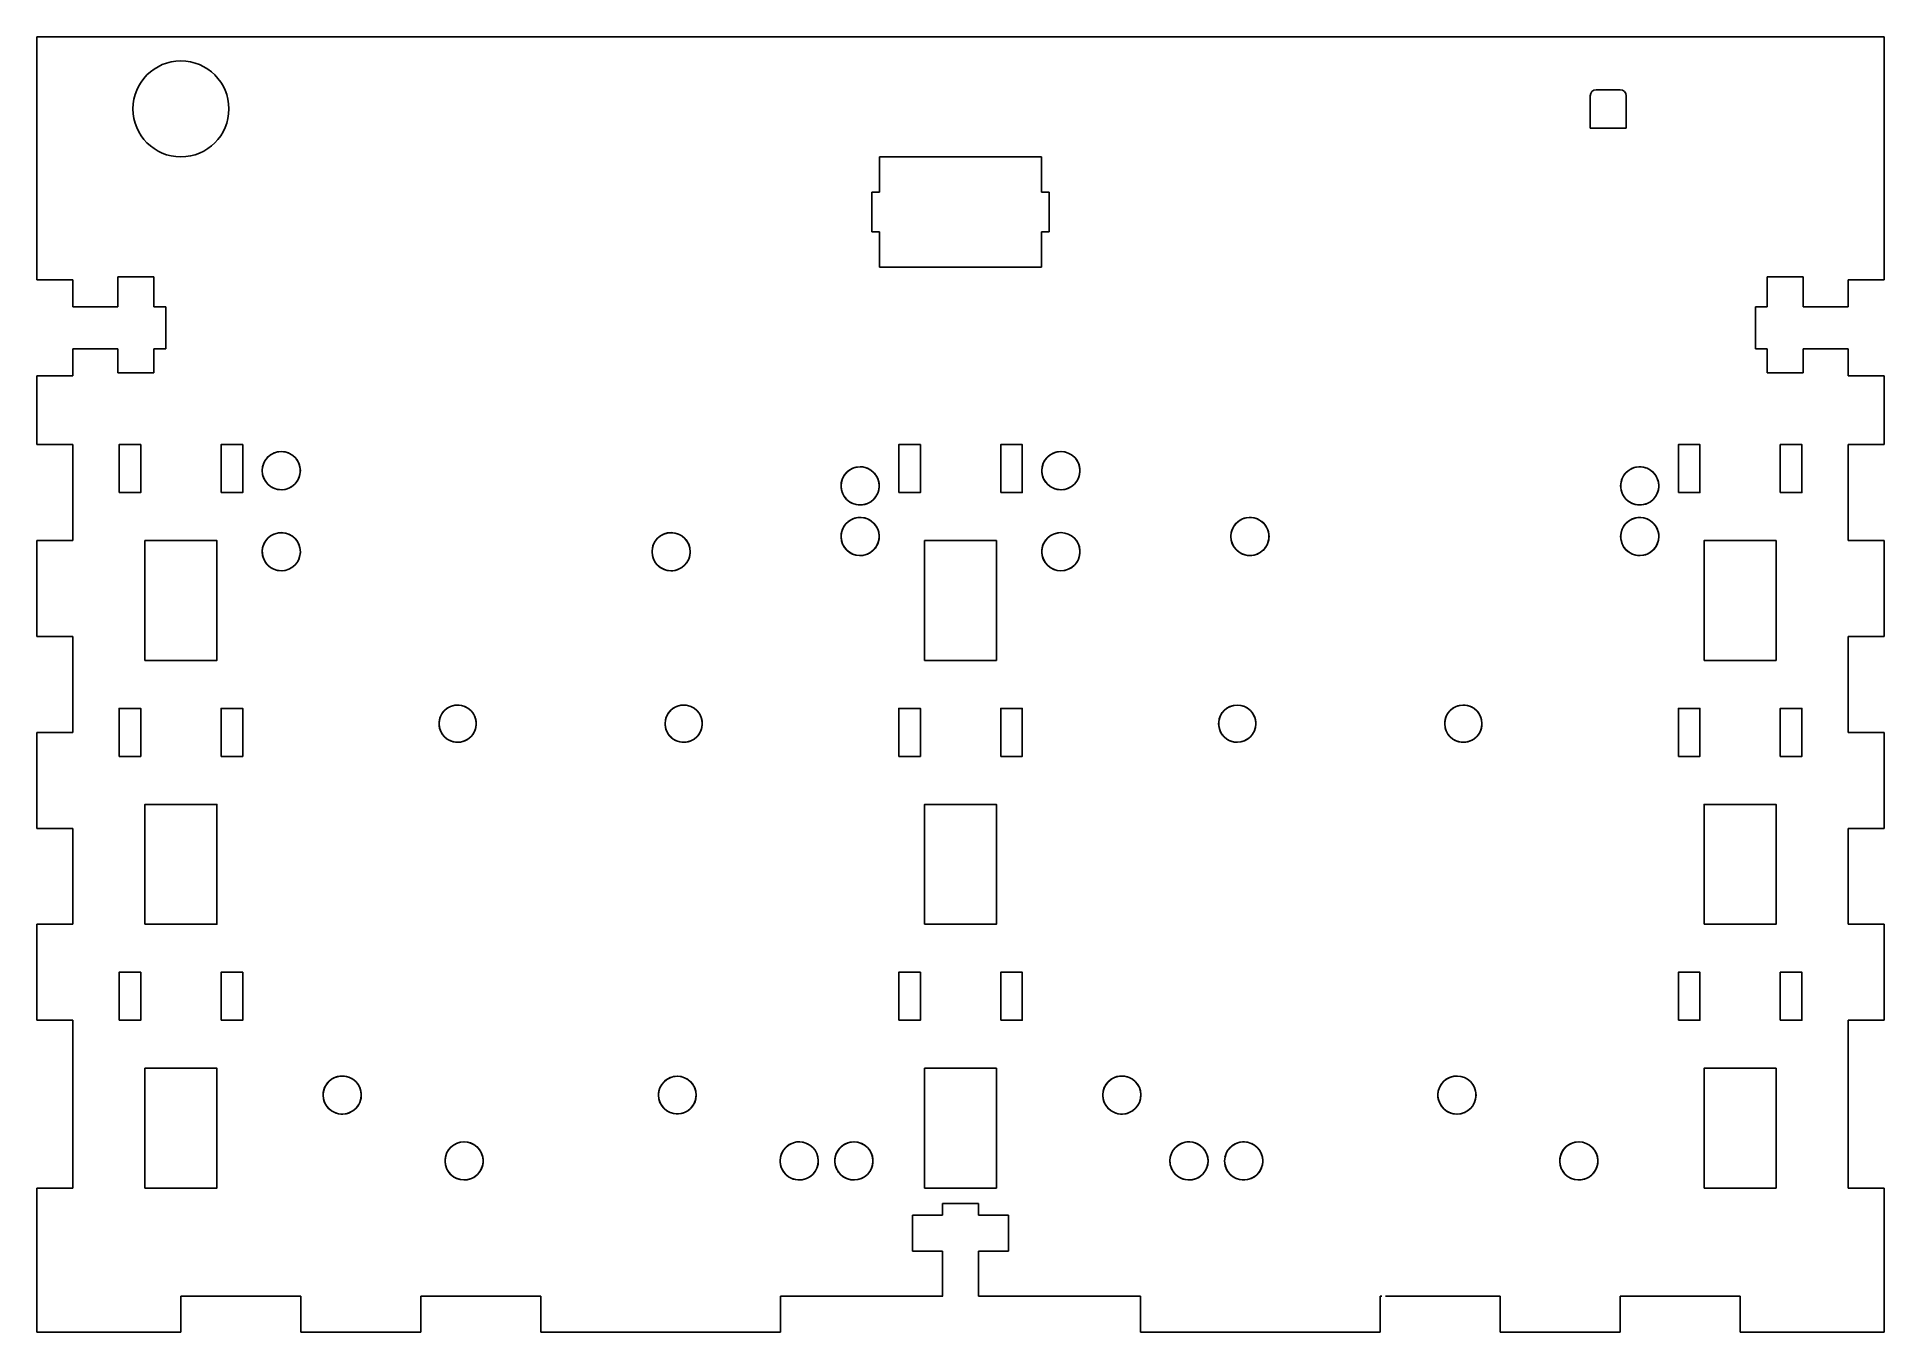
# Model space of a CAD drawing. Header units: centimetres. Extents: x 3357 to 3372.4, y 1293.5 to 1304.3.
import ezdxf

# ---------------------------------------------------------------- set-up
doc = ezdxf.new("R2010")
doc.units = ezdxf.units.CM

msp = doc.modelspace()

# ---------------------------------------------------------------- linework, layer by layer
at = {"color": 7, "linetype": 'Continuous', "lineweight": 25}
for p, q in [((3356.955, 1304.281), (3372.355, 1304.281)), ((3356.955, 1304.281), (3356.955, 1303.081)), ((3372.355, 1304.281), (3372.355, 1303.081)), ((3369.905, 1303.791), (3369.905, 1303.521)), ((3369.955, 1303.841), (3370.155, 1303.841)), ((3370.205, 1303.791), (3370.205, 1303.521)), ((3369.905, 1303.521), (3370.205, 1303.521)), ((3363.98, 1303.281), (3365.33, 1303.281)), ((3363.98, 1303.281), (3363.98, 1302.986)), ((3365.33, 1303.281), (3365.33, 1302.986)), ((3363.915, 1302.986), (3363.915, 1302.656)), ((3363.915, 1302.986), (3363.98, 1302.986)), ((3365.33, 1302.986), (3365.395, 1302.986)), ((3365.395, 1302.986), (3365.395, 1302.656)), ((3363.915, 1302.656), (3363.98, 1302.656)), ((3363.98, 1302.656), (3363.98, 1302.361)), ((3365.33, 1302.656), (3365.395, 1302.656)), ((3365.33, 1302.656), (3365.33, 1302.361)), ((3357.255, 1302.105), (3357.255, 1302.255)), ((3357.63, 1302.28), (3357.63, 1302.03)), ((3357.63, 1302.28), (3357.93, 1302.28)), ((3357.93, 1302.28), (3357.93, 1302.03)), ((3363.98, 1302.361), (3365.33, 1302.361)), ((3371.68, 1302.28), (3371.38, 1302.28)), ((3371.38, 1302.28), (3371.38, 1302.03)), ((3371.68, 1302.28), (3371.68, 1302.03)), ((3372.055, 1302.105), (3372.055, 1302.255)), ((3357.255, 1302.03), (3357.63, 1302.03)), ((3357.93, 1302.03), (3358.028, 1302.03)), ((3358.028, 1302.03), (3358.028, 1301.681)), ((3371.38, 1302.03), (3371.282, 1302.03)), ((3371.282, 1302.03), (3371.282, 1301.681)), ((3372.055, 1302.03), (3371.68, 1302.03)), ((3357.255, 1301.681), (3357.63, 1301.681)), ((3357.63, 1301.681), (3357.63, 1301.48)), ((3357.93, 1301.681), (3358.028, 1301.681)), ((3357.93, 1301.681), (3357.93, 1301.48)), ((3371.38, 1301.681), (3371.282, 1301.681)), ((3371.38, 1301.681), (3371.38, 1301.48)), ((3371.68, 1301.681), (3371.68, 1301.48)), ((3372.055, 1301.681), (3371.68, 1301.681)), ((3357.255, 1301.455), (3357.255, 1301.605)), ((3357.63, 1301.48), (3357.93, 1301.48)), ((3371.68, 1301.48), (3371.38, 1301.48)), ((3372.055, 1301.455), (3372.055, 1301.605)), ((3356.955, 1301.455), (3356.955, 1300.881)), ((3372.355, 1301.455), (3372.355, 1300.881)), ((3356.955, 1300.881), (3357.255, 1300.881)), ((3357.255, 1300.081), (3357.255, 1300.881)), ((3357.64, 1300.705), (3357.64, 1300.881)), ((3357.64, 1300.881), (3357.713, 1300.881)), ((3357.743, 1300.881), (3357.82, 1300.881)), ((3357.82, 1300.881), (3357.82, 1300.705)), ((3358.49, 1300.881), (3358.555, 1300.881)), ((3358.49, 1300.69), (3358.49, 1300.881)), ((3358.585, 1300.881), (3358.67, 1300.881)), ((3358.67, 1300.881), (3358.67, 1300.69)), ((3364.14, 1300.705), (3364.14, 1300.881)), ((3364.14, 1300.881), (3364.213, 1300.881)), ((3364.243, 1300.881), (3364.32, 1300.881)), ((3364.32, 1300.881), (3364.32, 1300.705)), ((3364.99, 1300.881), (3365.055, 1300.881)), ((3364.99, 1300.69), (3364.99, 1300.881)), ((3365.085, 1300.881), (3365.17, 1300.881)), ((3365.17, 1300.881), (3365.17, 1300.69)), ((3370.64, 1300.705), (3370.64, 1300.881)), ((3370.64, 1300.881), (3370.713, 1300.881)), ((3370.743, 1300.881), (3370.82, 1300.881)), ((3370.82, 1300.881), (3370.82, 1300.705)), ((3371.49, 1300.881), (3371.555, 1300.881)), ((3371.49, 1300.69), (3371.49, 1300.881)), ((3371.585, 1300.881), (3371.67, 1300.881)), ((3371.67, 1300.881), (3371.67, 1300.69)), ((3372.055, 1300.081), (3372.055, 1300.881)), ((3372.355, 1300.881), (3372.055, 1300.881)), ((3357.64, 1300.481), (3357.64, 1300.675)), ((3357.82, 1300.675), (3357.82, 1300.481)), ((3358.49, 1300.481), (3358.49, 1300.66)), ((3358.67, 1300.66), (3358.67, 1300.481)), ((3364.14, 1300.481), (3364.14, 1300.675)), ((3364.32, 1300.675), (3364.32, 1300.481)), ((3364.99, 1300.481), (3364.99, 1300.66)), ((3365.17, 1300.66), (3365.17, 1300.481)), ((3370.64, 1300.481), (3370.64, 1300.675)), ((3370.82, 1300.675), (3370.82, 1300.481)), ((3371.49, 1300.481), (3371.49, 1300.66)), ((3371.67, 1300.66), (3371.67, 1300.481)), ((3357.713, 1300.481), (3357.64, 1300.481)), ((3357.82, 1300.481), (3357.743, 1300.481)), ((3358.555, 1300.481), (3358.49, 1300.481)), ((3358.67, 1300.481), (3358.585, 1300.481)), ((3364.213, 1300.481), (3364.14, 1300.481)), ((3364.32, 1300.481), (3364.243, 1300.481)), ((3365.055, 1300.481), (3364.99, 1300.481)), ((3365.17, 1300.481), (3365.085, 1300.481)), ((3370.713, 1300.481), (3370.64, 1300.481)), ((3370.82, 1300.481), (3370.743, 1300.481)), ((3371.555, 1300.481), (3371.49, 1300.481)), ((3371.67, 1300.481), (3371.585, 1300.481)), ((3356.955, 1300.081), (3357.255, 1300.081)), ((3356.955, 1300.081), (3356.955, 1299.281)), ((3357.855, 1299.596), (3357.855, 1300.081)), ((3357.855, 1300.081), (3358.14, 1300.081)), ((3358.17, 1300.081), (3358.455, 1300.081)), ((3358.455, 1300.081), (3358.455, 1299.596)), ((3364.355, 1299.596), (3364.355, 1300.081)), ((3364.355, 1300.081), (3364.64, 1300.081)), ((3364.67, 1300.081), (3364.955, 1300.081)), ((3364.955, 1300.081), (3364.955, 1299.596)), ((3370.855, 1299.596), (3370.855, 1300.081)), ((3370.855, 1300.081), (3371.14, 1300.081)), ((3371.17, 1300.081), (3371.455, 1300.081)), ((3371.455, 1300.081), (3371.455, 1299.596)), ((3372.355, 1300.081), (3372.055, 1300.081)), ((3372.355, 1300.081), (3372.355, 1299.281)), ((3357.855, 1299.081), (3357.855, 1299.566)), ((3358.455, 1299.566), (3358.455, 1299.081)), ((3364.355, 1299.081), (3364.355, 1299.566)), ((3364.955, 1299.566), (3364.955, 1299.081)), ((3370.855, 1299.081), (3370.855, 1299.566)), ((3371.455, 1299.566), (3371.455, 1299.081)), ((3356.955, 1299.281), (3357.255, 1299.281)), ((3357.255, 1299.163), (3357.255, 1299.281)), ((3372.055, 1299.163), (3372.055, 1299.281)), ((3372.355, 1299.281), (3372.055, 1299.281)), ((3357.255, 1298.481), (3357.255, 1299.133)), ((3358.14, 1299.081), (3357.855, 1299.081)), ((3358.455, 1299.081), (3358.17, 1299.081)), ((3364.64, 1299.081), (3364.355, 1299.081)), ((3364.955, 1299.081), (3364.67, 1299.081)), ((3371.14, 1299.081), (3370.855, 1299.081)), ((3371.455, 1299.081), (3371.17, 1299.081)), ((3372.055, 1298.481), (3372.055, 1299.133)), ((3357.64, 1298.505), (3357.64, 1298.681)), ((3357.64, 1298.681), (3357.713, 1298.681)), ((3357.743, 1298.681), (3357.82, 1298.681)), ((3357.82, 1298.681), (3357.82, 1298.505)), ((3358.49, 1298.681), (3358.555, 1298.681)), ((3358.49, 1298.49), (3358.49, 1298.681)), ((3358.585, 1298.681), (3358.67, 1298.681)), ((3358.67, 1298.681), (3358.67, 1298.49)), ((3364.14, 1298.505), (3364.14, 1298.681)), ((3364.14, 1298.681), (3364.213, 1298.681)), ((3364.243, 1298.681), (3364.32, 1298.681)), ((3364.32, 1298.681), (3364.32, 1298.505)), ((3364.99, 1298.681), (3365.055, 1298.681)), ((3364.99, 1298.49), (3364.99, 1298.681)), ((3365.085, 1298.681), (3365.17, 1298.681)), ((3365.17, 1298.681), (3365.17, 1298.49)), ((3370.64, 1298.505), (3370.64, 1298.681)), ((3370.64, 1298.681), (3370.713, 1298.681)), ((3370.743, 1298.681), (3370.82, 1298.681)), ((3370.82, 1298.681), (3370.82, 1298.505)), ((3371.49, 1298.681), (3371.555, 1298.681)), ((3371.49, 1298.49), (3371.49, 1298.681)), ((3371.585, 1298.681), (3371.67, 1298.681)), ((3371.67, 1298.681), (3371.67, 1298.49)), ((3356.955, 1298.481), (3357.255, 1298.481)), ((3356.955, 1298.481), (3356.955, 1297.681)), ((3357.64, 1298.281), (3357.64, 1298.475)), ((3357.82, 1298.475), (3357.82, 1298.281)), ((3358.49, 1298.281), (3358.49, 1298.46)), ((3358.67, 1298.46), (3358.67, 1298.281)), ((3364.14, 1298.281), (3364.14, 1298.475)), ((3364.32, 1298.475), (3364.32, 1298.281)), ((3364.99, 1298.281), (3364.99, 1298.46)), ((3365.17, 1298.46), (3365.17, 1298.281)), ((3370.64, 1298.281), (3370.64, 1298.475)), ((3370.82, 1298.475), (3370.82, 1298.281)), ((3371.49, 1298.281), (3371.49, 1298.46)), ((3371.67, 1298.46), (3371.67, 1298.281)), ((3372.355, 1298.481), (3372.055, 1298.481)), ((3372.355, 1298.481), (3372.355, 1297.681)), ((3357.713, 1298.281), (3357.64, 1298.281)), ((3357.82, 1298.281), (3357.743, 1298.281)), ((3358.555, 1298.281), (3358.49, 1298.281)), ((3358.67, 1298.281), (3358.585, 1298.281)), ((3364.213, 1298.281), (3364.14, 1298.281)), ((3364.32, 1298.281), (3364.243, 1298.281)), ((3365.055, 1298.281), (3364.99, 1298.281)), ((3365.17, 1298.281), (3365.085, 1298.281)), ((3370.713, 1298.281), (3370.64, 1298.281)), ((3370.82, 1298.281), (3370.743, 1298.281)), ((3371.555, 1298.281), (3371.49, 1298.281)), ((3371.67, 1298.281), (3371.585, 1298.281)), ((3357.855, 1297.396), (3357.855, 1297.881)), ((3357.855, 1297.881), (3358.14, 1297.881)), ((3358.17, 1297.881), (3358.455, 1297.881)), ((3358.455, 1297.881), (3358.455, 1297.396)), ((3364.355, 1297.396), (3364.355, 1297.881)), ((3364.355, 1297.881), (3364.64, 1297.881)), ((3364.67, 1297.881), (3364.955, 1297.881)), ((3364.955, 1297.881), (3364.955, 1297.396)), ((3370.855, 1297.396), (3370.855, 1297.881)), ((3370.855, 1297.881), (3371.14, 1297.881)), ((3371.17, 1297.881), (3371.455, 1297.881)), ((3371.455, 1297.881), (3371.455, 1297.396)), ((3356.955, 1297.681), (3357.255, 1297.681)), ((3357.255, 1297.681), (3357.255, 1297.431)), ((3372.355, 1297.681), (3372.055, 1297.681)), ((3357.855, 1296.881), (3357.855, 1297.366)), ((3358.455, 1297.366), (3358.455, 1296.881)), ((3364.355, 1296.881), (3364.355, 1297.366)), ((3364.955, 1297.366), (3364.955, 1296.881)), ((3370.855, 1296.881), (3370.855, 1297.366)), ((3371.455, 1297.366), (3371.455, 1296.881)), ((3357.255, 1297.131), (3357.255, 1296.881)), ((3356.955, 1296.881), (3357.255, 1296.881)), ((3356.955, 1296.881), (3356.955, 1296.081)), ((3358.14, 1296.881), (3357.855, 1296.881)), ((3358.455, 1296.881), (3358.17, 1296.881)), ((3364.64, 1296.881), (3364.355, 1296.881)), ((3364.955, 1296.881), (3364.67, 1296.881)), ((3371.14, 1296.881), (3370.855, 1296.881)), ((3371.455, 1296.881), (3371.17, 1296.881)), ((3372.355, 1296.881), (3372.055, 1296.881)), ((3372.355, 1296.881), (3372.355, 1296.081)), ((3357.64, 1296.305), (3357.64, 1296.481)), ((3357.64, 1296.481), (3357.713, 1296.481)), ((3357.743, 1296.481), (3357.82, 1296.481)), ((3357.82, 1296.481), (3357.82, 1296.305)), ((3358.49, 1296.481), (3358.555, 1296.481)), ((3358.49, 1296.29), (3358.49, 1296.481)), ((3358.585, 1296.481), (3358.67, 1296.481)), ((3358.67, 1296.481), (3358.67, 1296.29)), ((3364.14, 1296.481), (3364.213, 1296.481)), ((3364.14, 1296.305), (3364.14, 1296.481)), ((3364.243, 1296.481), (3364.32, 1296.481)), ((3364.32, 1296.481), (3364.32, 1296.305)), ((3364.99, 1296.29), (3364.99, 1296.481)), ((3364.99, 1296.481), (3365.055, 1296.481)), ((3365.085, 1296.481), (3365.17, 1296.481)), ((3365.17, 1296.481), (3365.17, 1296.29)), ((3370.64, 1296.305), (3370.64, 1296.481)), ((3370.64, 1296.481), (3370.713, 1296.481)), ((3370.743, 1296.481), (3370.82, 1296.481)), ((3370.82, 1296.481), (3370.82, 1296.305)), ((3371.49, 1296.481), (3371.555, 1296.481)), ((3371.49, 1296.29), (3371.49, 1296.481)), ((3371.585, 1296.481), (3371.67, 1296.481)), ((3371.67, 1296.481), (3371.67, 1296.29)), ((3357.64, 1296.081), (3357.64, 1296.275)), ((3357.82, 1296.275), (3357.82, 1296.081)), ((3358.49, 1296.081), (3358.49, 1296.26)), ((3358.67, 1296.26), (3358.67, 1296.081)), ((3364.14, 1296.081), (3364.14, 1296.275)), ((3364.32, 1296.275), (3364.32, 1296.081)), ((3364.99, 1296.081), (3364.99, 1296.26)), ((3365.17, 1296.26), (3365.17, 1296.081)), ((3370.64, 1296.081), (3370.64, 1296.275)), ((3370.82, 1296.275), (3370.82, 1296.081)), ((3371.49, 1296.081), (3371.49, 1296.26)), ((3371.67, 1296.26), (3371.67, 1296.081)), ((3356.955, 1296.081), (3357.255, 1296.081)), ((3357.255, 1296.081), (3357.255, 1295.275)), ((3357.713, 1296.081), (3357.64, 1296.081)), ((3357.82, 1296.081), (3357.743, 1296.081)), ((3358.555, 1296.081), (3358.49, 1296.081)), ((3358.67, 1296.081), (3358.585, 1296.081)), ((3364.213, 1296.081), (3364.14, 1296.081)), ((3364.32, 1296.081), (3364.243, 1296.081)), ((3365.055, 1296.081), (3364.99, 1296.081)), ((3365.17, 1296.081), (3365.085, 1296.081)), ((3370.713, 1296.081), (3370.64, 1296.081)), ((3370.82, 1296.081), (3370.743, 1296.081)), ((3371.555, 1296.081), (3371.49, 1296.081)), ((3371.67, 1296.081), (3371.585, 1296.081)), ((3372.055, 1296.081), (3372.055, 1295.275)), ((3372.355, 1296.081), (3372.055, 1296.081)), ((3357.855, 1295.19), (3357.855, 1295.681)), ((3357.855, 1295.681), (3358.144, 1295.681)), ((3358.155, 1295.681), (3358.455, 1295.681)), ((3358.455, 1295.681), (3358.455, 1295.19)), ((3364.355, 1295.681), (3364.64, 1295.681)), ((3364.355, 1295.196), (3364.355, 1295.681)), ((3364.67, 1295.681), (3364.955, 1295.681)), ((3364.955, 1295.681), (3364.955, 1295.196)), ((3370.855, 1295.681), (3371.14, 1295.681)), ((3370.855, 1295.196), (3370.855, 1295.681)), ((3371.17, 1295.681), (3371.455, 1295.681)), ((3371.455, 1295.681), (3371.455, 1295.196)), ((3357.255, 1295.245), (3357.255, 1294.681)), ((3357.855, 1294.681), (3357.855, 1295.172)), ((3358.455, 1295.172), (3358.455, 1294.681)), ((3364.355, 1294.681), (3364.355, 1295.166)), ((3364.955, 1295.166), (3364.955, 1294.681)), ((3370.855, 1294.681), (3370.855, 1295.166)), ((3371.455, 1295.166), (3371.455, 1294.681)), ((3372.055, 1295.245), (3372.055, 1294.681)), ((3356.955, 1294.681), (3357.255, 1294.681)), ((3356.955, 1294.681), (3356.955, 1293.481)), ((3358.144, 1294.681), (3357.855, 1294.681)), ((3358.455, 1294.681), (3358.155, 1294.681)), ((3364.64, 1294.681), (3364.355, 1294.681)), ((3364.505, 1294.456), (3364.505, 1294.554)), ((3364.805, 1294.554), (3364.505, 1294.554)), ((3364.955, 1294.681), (3364.67, 1294.681)), ((3364.805, 1294.456), (3364.805, 1294.554)), ((3371.14, 1294.681), (3370.855, 1294.681)), ((3371.455, 1294.681), (3371.17, 1294.681)), ((3372.355, 1294.681), (3372.055, 1294.681)), ((3372.355, 1294.681), (3372.355, 1293.481)), ((3364.255, 1294.156), (3364.255, 1294.456)), ((3364.505, 1294.456), (3364.255, 1294.456)), ((3365.055, 1294.456), (3364.805, 1294.456)), ((3365.055, 1294.156), (3365.055, 1294.456)), ((3364.505, 1294.156), (3364.255, 1294.156)), ((3364.505, 1293.781), (3364.505, 1294.156)), ((3365.055, 1294.156), (3364.805, 1294.156)), ((3364.805, 1293.781), (3364.805, 1294.156)), ((3358.155, 1293.481), (3358.155, 1293.781)), ((3359.155, 1293.781), (3358.155, 1293.781)), ((3359.155, 1293.481), (3359.155, 1293.781)), ((3360.155, 1293.481), (3360.155, 1293.781)), ((3360.82, 1293.781), (3360.155, 1293.781)), ((3361.155, 1293.781), (3360.85, 1293.781)), ((3363.155, 1293.481), (3363.155, 1293.781)), ((3364.155, 1293.781), (3364.508, 1293.781)), ((3364.805, 1293.781), (3365.155, 1293.781)), ((3366.155, 1293.481), (3366.155, 1293.781)), ((3368.155, 1293.781), (3368.167, 1293.781)), ((3368.197, 1293.781), (3369.155, 1293.781)), ((3369.155, 1293.481), (3369.155, 1293.781)), ((3370.155, 1293.481), (3370.155, 1293.781)), ((3370.155, 1293.781), (3371.155, 1293.781)), ((3371.155, 1293.481), (3371.155, 1293.781)), ((3356.955, 1293.481), (3358.155, 1293.481)), ((3359.155, 1293.481), (3360.155, 1293.481)), ((3369.155, 1293.481), (3370.155, 1293.481)), ((3371.155, 1293.481), (3372.355, 1293.481))]:
    msp.add_line(p, q, dxfattribs=at)
for p, q in [((3356.955, 1302.255), (3356.955, 1303.081)), ((3372.355, 1302.255), (3372.355, 1303.081)), ((3356.955, 1302.255), (3357.255, 1302.255)), ((3372.355, 1302.255), (3372.055, 1302.255)), ((3357.255, 1302.105), (3357.255, 1302.03)), ((3372.055, 1302.105), (3372.055, 1302.03)), ((3357.255, 1301.681), (3357.255, 1301.605)), ((3372.055, 1301.681), (3372.055, 1301.605)), ((3356.955, 1301.455), (3357.255, 1301.455)), ((3372.355, 1301.455), (3372.055, 1301.455)), ((3357.255, 1299.133), (3357.255, 1299.163)), ((3372.055, 1299.133), (3372.055, 1299.163)), ((3372.055, 1296.881), (3372.055, 1297.681)), ((3357.255, 1297.131), (3357.255, 1297.431)), ((3357.255, 1295.245), (3357.255, 1295.275)), ((3372.055, 1295.245), (3372.055, 1295.275)), ((3360.82, 1293.781), (3360.85, 1293.781)), ((3361.155, 1293.781), (3361.155, 1293.481)), ((3363.155, 1293.781), (3364.505, 1293.781)), ((3364.805, 1293.781), (3366.155, 1293.781)), ((3368.155, 1293.481), (3368.155, 1293.781)), ((3361.155, 1293.481), (3363.155, 1293.481)), ((3368.155, 1293.481), (3366.155, 1293.481))]:
    msp.add_line(p, q)
at = {"color": 7, "linetype": 'Continuous'}
msp.add_line((3362.139, 1295.418), (3362.141, 1295.418), dxfattribs=at)
for points in [[(3357.64, 1300.481), (3357.82, 1300.481), (3357.82, 1300.881), (3357.64, 1300.881)], [(3358.49, 1300.481), (3358.67, 1300.481), (3358.67, 1300.881), (3358.49, 1300.881)], [(3364.14, 1300.481), (3364.32, 1300.481), (3364.32, 1300.881), (3364.14, 1300.881)], [(3364.99, 1300.481), (3365.17, 1300.481), (3365.17, 1300.881), (3364.99, 1300.881)], [(3370.64, 1300.481), (3370.82, 1300.481), (3370.82, 1300.881), (3370.64, 1300.881)], [(3371.49, 1300.481), (3371.67, 1300.481), (3371.67, 1300.881), (3371.49, 1300.881)], [(3357.855, 1299.081), (3358.455, 1299.081), (3358.455, 1300.081), (3357.855, 1300.081)], [(3364.355, 1299.081), (3364.955, 1299.081), (3364.955, 1300.081), (3364.355, 1300.081)], [(3370.855, 1299.081), (3371.455, 1299.081), (3371.455, 1300.081), (3370.855, 1300.081)], [(3357.64, 1298.281), (3357.82, 1298.281), (3357.82, 1298.681), (3357.64, 1298.681)], [(3358.49, 1298.281), (3358.67, 1298.281), (3358.67, 1298.681), (3358.49, 1298.681)], [(3364.14, 1298.281), (3364.32, 1298.281), (3364.32, 1298.681), (3364.14, 1298.681)], [(3364.99, 1298.281), (3365.17, 1298.281), (3365.17, 1298.681), (3364.99, 1298.681)], [(3370.64, 1298.281), (3370.82, 1298.281), (3370.82, 1298.681), (3370.64, 1298.681)], [(3371.49, 1298.281), (3371.67, 1298.281), (3371.67, 1298.681), (3371.49, 1298.681)], [(3357.855, 1296.881), (3358.455, 1296.881), (3358.455, 1297.881), (3357.855, 1297.881)], [(3364.355, 1296.881), (3364.955, 1296.881), (3364.955, 1297.881), (3364.355, 1297.881)], [(3370.855, 1296.881), (3371.455, 1296.881), (3371.455, 1297.881), (3370.855, 1297.881)], [(3357.64, 1296.081), (3357.82, 1296.081), (3357.82, 1296.481), (3357.64, 1296.481)], [(3358.49, 1296.081), (3358.67, 1296.081), (3358.67, 1296.481), (3358.49, 1296.481)], [(3364.14, 1296.081), (3364.32, 1296.081), (3364.32, 1296.481), (3364.14, 1296.481)], [(3364.99, 1296.081), (3365.17, 1296.081), (3365.17, 1296.481), (3364.99, 1296.481)], [(3370.64, 1296.081), (3370.82, 1296.081), (3370.82, 1296.481), (3370.64, 1296.481)], [(3371.49, 1296.081), (3371.67, 1296.081), (3371.67, 1296.481), (3371.49, 1296.481)], [(3357.855, 1295.681), (3358.455, 1295.681), (3358.455, 1294.681), (3357.855, 1294.681)], [(3364.355, 1294.681), (3364.955, 1294.681), (3364.955, 1295.681), (3364.355, 1295.681)], [(3370.855, 1294.681), (3371.455, 1294.681), (3371.455, 1295.681), (3370.855, 1295.681)]]:
    msp.add_lwpolyline(points, close=True)
at = {"color": 7, "linetype": 'Continuous', "lineweight": 25}
msp.add_circle((3358.155, 1303.681), 0.4, dxfattribs=at)
for centre, radius in [((3358.992, 1300.664), 0.159), ((3365.492, 1300.664), 0.159), ((3363.818, 1300.537), 0.159), ((3370.318, 1300.537), 0.159), ((3363.818, 1300.115), 0.159), ((3367.068, 1300.115), 0.159), ((3370.318, 1300.115), 0.159), ((3358.992, 1299.988), 0.159), ((3362.242, 1299.988), 0.159), ((3365.492, 1299.988), 0.159), ((3360.462, 1298.554), 0.155), ((3362.347, 1298.554), 0.155), ((3366.962, 1298.554), 0.155), ((3368.847, 1298.554), 0.155), ((3359.5, 1295.457), 0.159), ((3362.294, 1295.457), 0.157), ((3366, 1295.457), 0.159), ((3368.794, 1295.457), 0.159), ((3360.516, 1294.908), 0.159), ((3363.31, 1294.908), 0.159), ((3363.766, 1294.908), 0.159), ((3366.56, 1294.908), 0.159), ((3367.016, 1294.908), 0.159), ((3369.81, 1294.908), 0.159)]:
    msp.add_circle(centre, radius)
for centre, radius, start, end in [((3369.955, 1303.791), 0.05, 90, 180), ((3370.155, 1303.791), 0.05, 0, 90), ((3358.992, 1300.664), 0.159, 60.8615, 178.0056), ((3358.992, 1300.664), 0.159, 321.2485, 50.3939), ((3365.492, 1300.664), 0.159, 56.808, 187.4275), ((3365.492, 1300.664), 0.159, 315.6081, 46.2556), ((3358.992, 1300.664), 0.159, 188.4594, 310.3991), ((3363.818, 1300.537), 0.159, 57.7935, 187.5364), ((3363.818, 1300.537), 0.159, 314.477, 47.2668), ((3365.492, 1300.664), 0.159, 198.1305, 304.9995), ((3370.318, 1300.537), 0.159, 72.2958, 182.397), ((3370.318, 1300.537), 0.159, 305.0408, 61.7792), ((3363.818, 1300.537), 0.159, 198.2441, 303.9038), ((3370.318, 1300.537), 0.159, 192.9284, 294.6036), ((3363.818, 1300.115), 0.159, 54.3967, 310.6926), ((3367.068, 1300.115), 0.159, 61.7112, 184.7654), ((3370.318, 1300.115), 0.159, 49.4221, 196.5704), ((3358.992, 1299.988), 0.159, 54.3738, 318.115), ((3358.992, 1299.988), 0.159, 329.5272, 43.7429), ((3362.242, 1299.988), 0.159, 62.2117, 185.0776), ((3362.242, 1299.988), 0.159, 312.4478, 51.7601), ((3363.818, 1300.115), 0.159, 321.5585, 43.7667), ((3365.492, 1299.988), 0.159, 56.71, 312.1257), ((3365.492, 1299.988), 0.159, 323.077, 46.1548), ((3367.068, 1300.115), 0.159, 313.28, 51.2543), ((3370.318, 1300.115), 0.159, 207.8464, 38.5627), ((3362.242, 1299.988), 0.159, 195.689, 301.9278), ((3367.068, 1300.115), 0.159, 195.3661, 302.7397), ((3360.462, 1298.554), 0.155, 63.8329, 175.5582), ((3362.347, 1298.554), 0.155, 58.7592, 186.6997), ((3366.962, 1298.554), 0.155, 58.0686, 313.7262), ((3368.847, 1298.554), 0.155, 61.8395, 182.0943), ((3360.462, 1298.554), 0.155, 321.1946, 53.1388), ((3362.347, 1298.554), 0.155, 314.8284, 47.9969), ((3366.962, 1298.554), 0.155, 325.0617, 47.2901), ((3368.847, 1298.554), 0.155, 316.3971, 51.129), ((3360.462, 1298.554), 0.155, 186.2499, 310.0917), ((3362.347, 1298.554), 0.155, 197.6365, 303.9918), ((3368.847, 1298.554), 0.155, 192.8768, 305.5078), ((3359.5, 1295.457), 0.159, 70.0701, 179.5956), ((3359.5, 1295.457), 0.159, 310.0701, 59.5956), ((3362.294, 1295.457), 0.157, 56.8675, 183.619), ((3362.294, 1295.457), 0.157, 319.6897, 46.2304), ((3366, 1295.457), 0.159, 56.4572, 185.9473), ((3366, 1295.457), 0.159, 317.5073, 45.8947), ((3368.794, 1295.457), 0.159, 55.9839, 316.4155), ((3368.794, 1295.457), 0.159, 327.6786, 45.4072), ((3359.5, 1295.457), 0.159, 190.0701, 299.5956), ((3362.294, 1295.457), 0.157, 194.2702, 308.8328), ((3366, 1295.457), 0.159, 196.5902, 306.8296), ((3360.516, 1294.908), 0.159, 59.1451, 311.0906), ((3360.516, 1294.908), 0.159, 321.9793, 48.6483), ((3363.31, 1294.908), 0.159, 55.8338, 186.7385), ((3363.31, 1294.908), 0.159, 317.335, 45.2524), ((3363.766, 1294.908), 0.159, 53.9671, 315.2457), ((3363.766, 1294.908), 0.159, 326.4149, 43.321), ((3366.56, 1294.908), 0.159, 55.0308, 186.7385), ((3366.56, 1294.908), 0.159, 318.1754, 44.4232), ((3367.016, 1294.908), 0.159, 75.8843, 169.1703), ((3367.016, 1294.908), 0.159, 314.8828, 65.2663), ((3369.81, 1294.908), 0.159, 56.2356, 309.2302), ((3369.81, 1294.908), 0.159, 320.0178, 45.6666), ((3363.31, 1294.908), 0.159, 197.4125, 306.6641), ((3366.56, 1294.908), 0.159, 197.4125, 307.4706), ((3367.016, 1294.908), 0.159, 179.6573, 304.2973)]:
    msp.add_arc(centre, radius, start, end, dxfattribs=at)

doc.saveas('drawing.dxf')
